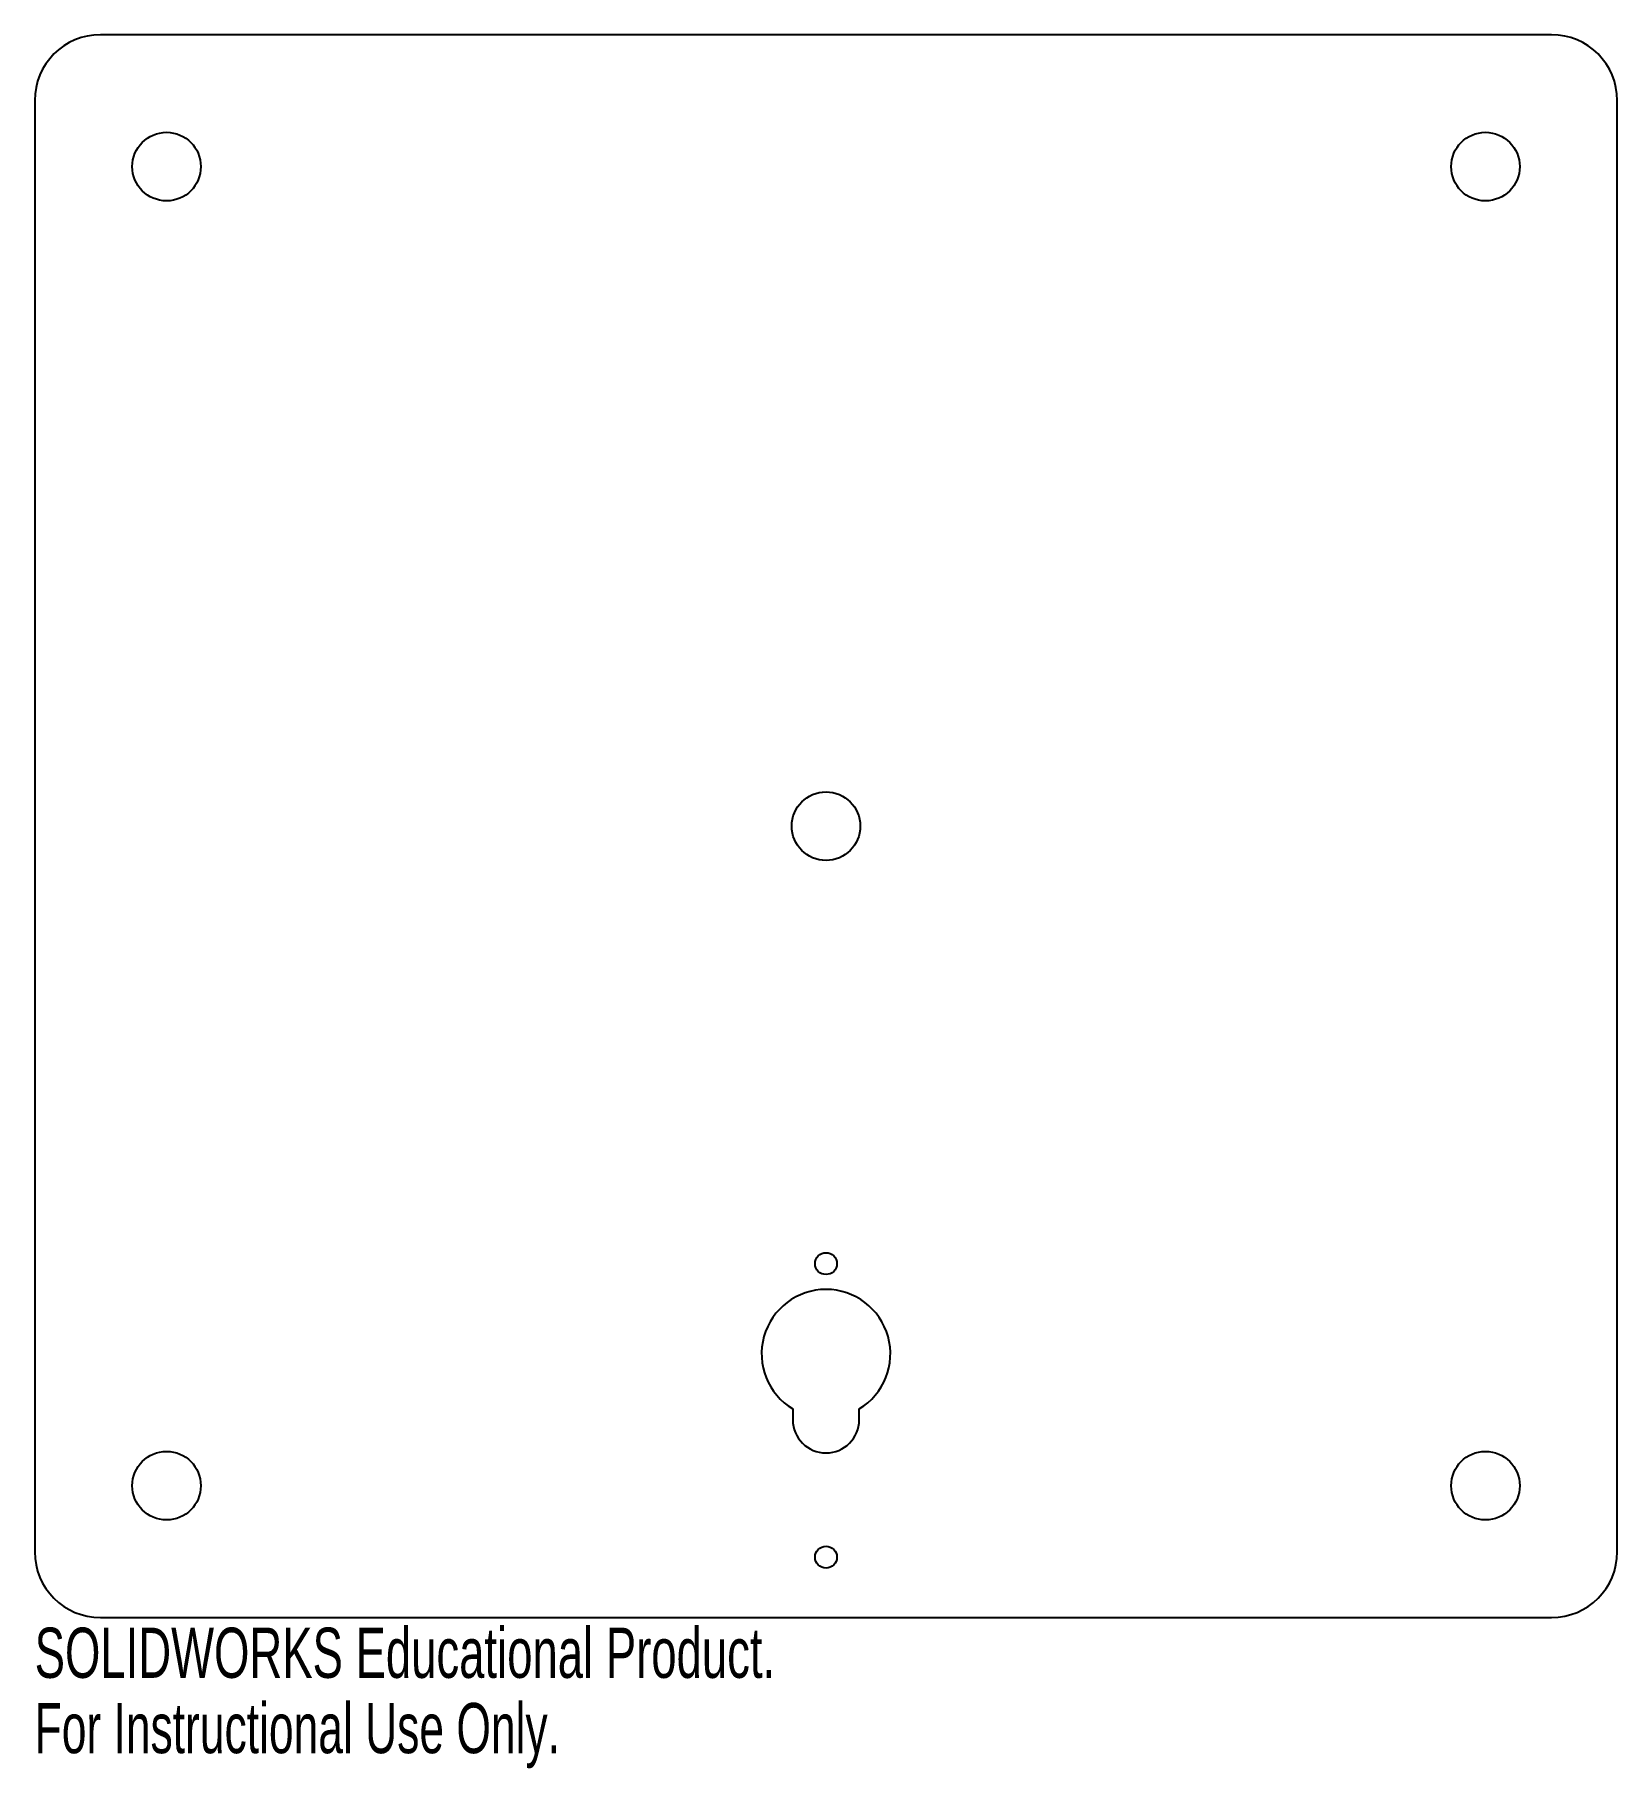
# Model space of a CAD drawing. Extents: x -76 to 76, y -91 to 76.
import ezdxf
from ezdxf.enums import TextEntityAlignment as Align

# ---------------------------------------------------------------- set-up
doc = ezdxf.new("R2010")
doc.units = 0
doc.layers.get('0').update_dxf_attribs({"linetype": 'CONTINUOUS'})

msp = doc.modelspace()

# ---------------------------------------------------------------- linework, layer by layer
at = {"color": 7, "linetype": 'CONTINUOUS'}
for p, q in [((69.85, 76.2), (-69.85, 76.2)), ((-76.2, 69.85), (-76.2, -69.85)), ((76.2, -69.85), (76.2, 69.85)), ((-3.2, -56.11), (-3.2, -57.15)), ((3.2, -57.15), (3.2, -56.11)), ((-69.85, -76.2), (69.85, -76.2))]:
    msp.add_line(p, q, dxfattribs=at)
for centre, radius in [((-63.5, 63.5), 3.3), ((63.5, 63.5), 3.3), ((0, 0), 3.3), ((0, -42.12), 1.05), ((-63.5, -63.5), 3.3), ((63.5, -63.5), 3.3), ((0, -70.38), 1.05)]:
    msp.add_circle(centre, radius, dxfattribs=at)
for centre, radius, start, end in [((-69.85, 69.85), 6.35, 90, 180), ((69.85, 69.85), 6.35, 0, 90), ((0, -50.8), 6.2, 301.073, 238.927), ((0, -57.15), 3.2, 180, 0), ((-69.85, -69.85), 6.35, 180, 270), ((69.85, -69.85), 6.35, 270, 0)]:
    msp.add_arc(centre, radius, start, end, dxfattribs=at)

# ---------------------------------------------------------------- texts
for s, width, p in [('SOLIDWORKS Educational Product.', 0.677419, (-76.2, -83.45)), ('For Instructional Use Only.', 0.661111, (-76.2, -90.7))]:
    msp.add_text(s, height=4.8336, dxfattribs=dict(at, width=width)).set_placement(p, align=Align.BOTTOM_LEFT)

doc.saveas('drawing.dxf')
